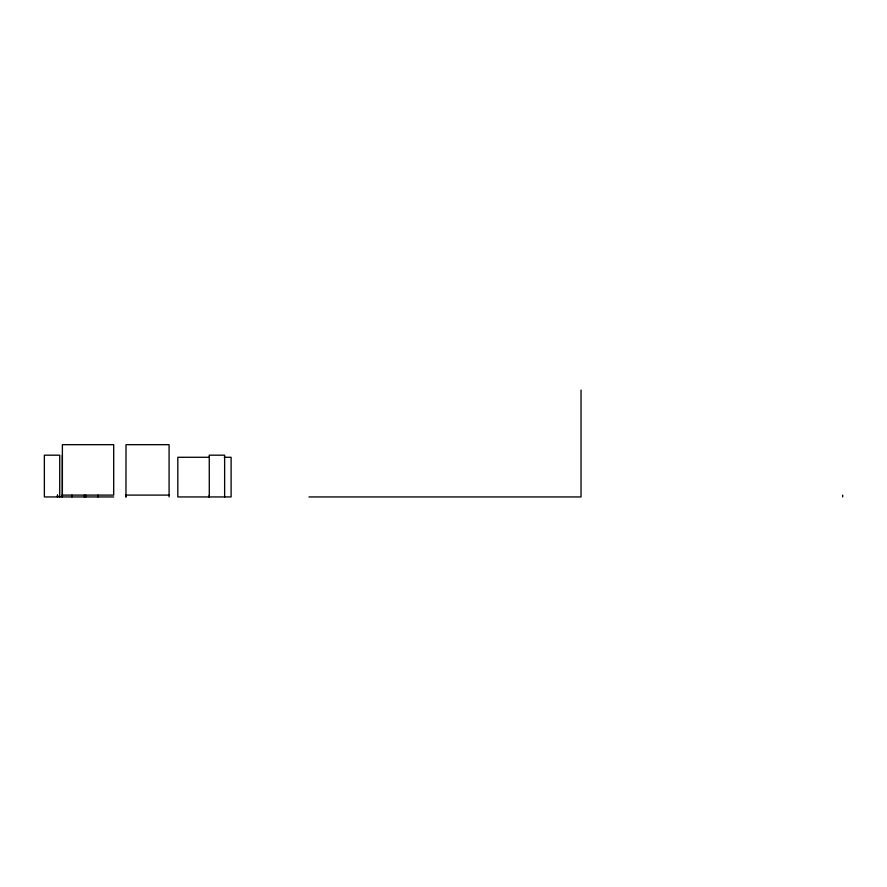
<?xml version="1.0" encoding="UTF-8"?>
<svg xmlns="http://www.w3.org/2000/svg" width="887" height="887" viewBox="0 0 887 887"><rect width="100%" height="100%" fill="white"/><g stroke="black" fill="none" stroke-linecap="round" stroke-linejoin="round"><path stroke-width="1.33" d="M209.243 457.282L177.81 457.282L177.81 496.942L231.108 496.942L231.108 457.282L224.278 457.282M169.084 495.101L126.009 495.101L125.932 496.942L125.621 495.101M209.299 495.101L209.066 496.942M113.702 496.942L44.383 496.942L44.35 455.186L59.728 455.186L59.728 496.942M308.975 496.942L581.029 496.942L581.029 390.058M842.65 495.101L842.65 496.942M224.633 496.942L224.633 455.186L209.254 455.186L209.299 496.942M169.084 496.942L169.084 444.675L126.009 444.675L125.965 496.942M98.069 495.101L98.069 496.942M85.784 495.101L85.784 496.942M84.254 495.101L84.254 496.942M71.98 495.101L71.98 496.942M62.356 455.186L62.356 496.942L62.389 444.675L113.702 444.675L113.702 495.101L62.168 495.101L62.168 496.942M57.677 495.101L57.677 496.942M57.367 495.101L57.367 496.942"/></g></svg>
